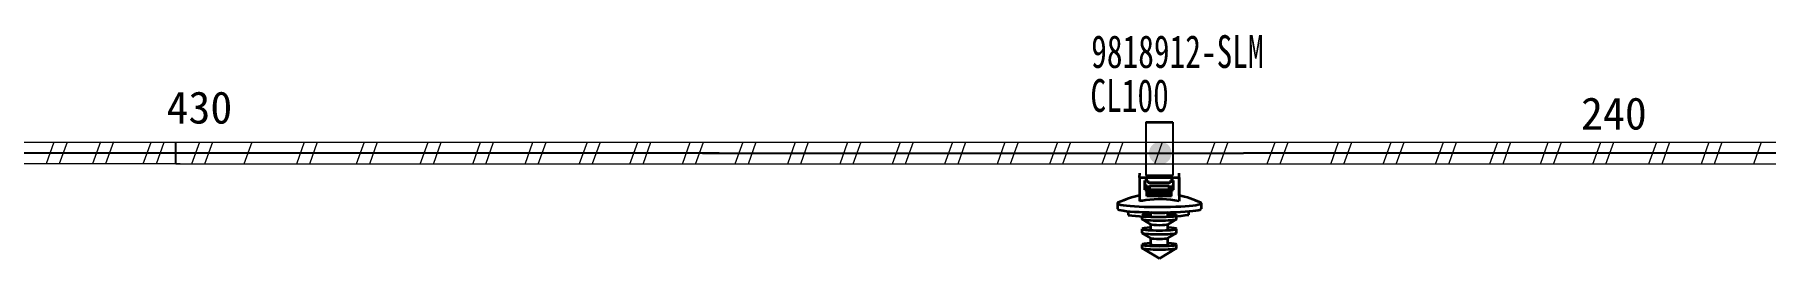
# Model space of a CAD drawing. Header units: millimetres. Extents: x 17 to 3784, y 12 to 1382.
# Drawn here: x 1070.6 to 1148.4, y 287.7 to 297.8 of the extents above; entities that cross this region are included whole.
import ezdxf

# ---------------------------------------------------------------- set-up
doc = ezdxf.new("R2010")
doc.units = ezdxf.units.MM
doc.layers.add('ENT', color=7, linetype='Continuous', lineweight=18)
doc.layers.add('粗实线层', color=7, linetype='Continuous', lineweight=35)
doc.styles.add('FangSong_GB2312_Style', font='simfang.ttf')
doc.styles.add('foton', font='', dxfattribs={"width": 0.7})
doc.styles.get('foton').set_extended_font_data('宋体')

msp = doc.modelspace()

# ---------------------------------------------------------------- hatches: boundary and pattern name
h = msp.add_hatch(color=0)
edge = h.paths.add_edge_path(flags=0)
edge.add_arc((1121.185, 292.457), 0.507, 180, 540)

# ---------------------------------------------------------------- linework, layer by layer
at = {"color": 0}
for p, q in [((1120.53, 293.84), (1120.534, 291.45)), ((1121.753, 293.84), (1121.752, 291.45)), ((1076.972, 292.953), (1076.972, 291.991))]:
    msp.add_line(p, q, dxfattribs=at)
at = {"color": 0, "lineweight": 35, "ltscale": 0.137499}
for p, q in [((1120.53, 293.84), (1121.753, 293.84)), ((1120.534, 291.45), (1121.752, 291.45))]:
    msp.add_line(p, q, dxfattribs=at)
at = {"color": 0, "lineweight": 35, "ltscale": 0.021804}
for p, q in [((1120.254, 291.363), (1120.262, 291.556)), ((1122.026, 291.363), (1122.034, 291.556)), ((1120.506, 291.005), (1120.497, 290.812)), ((1120.594, 291.005), (1120.586, 290.812)), ((1120.594, 290.718), (1120.586, 290.525)), ((1121.702, 291.004), (1121.693, 290.811))]:
    msp.add_line(p, q, dxfattribs=at)
at = {"color": 0, "lineweight": 35, "ltscale": 0.113794}
msp.add_line((1122.034, 290.548), (1122.034, 291.556), dxfattribs=at)
at = {"color": 0, "lineweight": 35, "ltscale": 0.199999}
msp.add_line((1120.254, 291.363), (1122.026, 291.363), dxfattribs=at)
at = {"color": 0, "lineweight": 35, "ltscale": 0.120856}
for p, q in [((1120.254, 291.363), (1120.254, 290.293)), ((1122.026, 291.363), (1122.026, 290.292))]:
    msp.add_line(p, q, dxfattribs=at)
at = {"color": 0, "lineweight": 35, "ltscale": 0.047321}
for p, q in [((1120.497, 290.812), (1120.497, 291.231)), ((1121.782, 290.811), (1121.782, 291.23))]:
    msp.add_line(p, q, dxfattribs=at)
at = {"color": 0, "lineweight": 35, "ltscale": 0.014999}
msp.add_line((1120.63, 291.231), (1120.497, 291.231), dxfattribs=at)
at = {"color": 0, "lineweight": 35, "ltscale": 0.010001}
for p, q in [((1120.497, 290.812), (1120.586, 290.812)), ((1121.693, 290.811), (1121.782, 290.811))]:
    msp.add_line(p, q, dxfattribs=at)
at = {"color": 0, "lineweight": 35, "ltscale": 0.025537}
msp.add_line((1120.506, 291.005), (1120.506, 291.231), dxfattribs=at)
at = {"color": 0, "lineweight": 35, "ltscale": 0.01}
msp.add_line((1120.506, 291.005), (1120.594, 291.005), dxfattribs=at)
at = {"color": 0, "lineweight": 35, "ltscale": 0.032373}
for p, q in [((1120.586, 290.525), (1120.586, 290.812)), ((1120.594, 290.718), (1120.594, 291.005))]:
    msp.add_line(p, q, dxfattribs=at)
at = {"color": 0, "lineweight": 35, "ltscale": 0.01149}
msp.add_line((1120.696, 290.718), (1120.594, 290.718), dxfattribs=at)
at = {"color": 0, "lineweight": 35, "ltscale": 0.012451}
for p, q in [((1120.63, 291.231), (1120.63, 291.12)), ((1120.696, 290.796), (1120.696, 290.686)), ((1121.582, 290.796), (1121.582, 290.685)), ((1121.649, 291.23), (1121.649, 291.12))]:
    msp.add_line(p, q, dxfattribs=at)
at = {"color": 0, "lineweight": 35, "ltscale": 0.114999}
msp.add_line((1121.649, 291.12), (1120.63, 291.12), dxfattribs=at)
at = {"color": 0, "lineweight": 35, "ltscale": 0.002181}
for p, q in [((1120.697, 290.815), (1120.696, 290.796)), ((1121.583, 290.815), (1121.582, 290.796))]:
    msp.add_line(p, q, dxfattribs=at)
at = {"color": 0, "lineweight": 35, "ltscale": 0.099998}
for p, q in [((1120.696, 290.796), (1121.582, 290.796)), ((1120.696, 290.686), (1121.582, 290.685))]:
    msp.add_line(p, q, dxfattribs=at)
at = {"color": 0, "lineweight": 35, "ltscale": 0.1}
for p, q in [((1120.697, 290.996), (1121.583, 290.996)), ((1120.7, 290.602), (1121.586, 290.602))]:
    msp.add_line(p, q, dxfattribs=at)
at = {"color": 0, "lineweight": 35, "ltscale": 0.000439834}
msp.add_line((1120.697, 290.996), (1120.697, 290.992), dxfattribs=at)
at = {"color": 0, "lineweight": 35, "ltscale": 0.099999}
for p, q in [((1120.697, 290.992), (1121.583, 290.992)), ((1120.697, 290.815), (1121.583, 290.815))]:
    msp.add_line(p, q, dxfattribs=at)
at = {"color": 0, "lineweight": 35, "ltscale": 0.019922}
for p, q in [((1120.697, 290.992), (1120.697, 290.815)), ((1121.583, 290.992), (1121.583, 290.815))]:
    msp.add_line(p, q, dxfattribs=at)
at = {"color": 0, "lineweight": 35, "ltscale": 0.009468}
msp.add_line((1120.699, 290.686), (1120.7, 290.602), dxfattribs=at)
at = {"color": 0, "lineweight": 35, "ltscale": 0.001513}
msp.add_line((1121.582, 290.685), (1121.584, 290.699), dxfattribs=at)
at = {"color": 0, "lineweight": 35, "ltscale": 0.018183}
msp.add_line((1121.584, 290.834), (1121.583, 290.996), dxfattribs=at)
at = {"color": 0, "lineweight": 35, "ltscale": 0.000439867}
msp.add_line((1121.583, 290.996), (1121.583, 290.992), dxfattribs=at)
at = {"color": 0, "lineweight": 35, "ltscale": 0.002853}
msp.add_line((1121.585, 290.86), (1121.584, 290.834), dxfattribs=at)
at = {"color": 0, "lineweight": 35, "ltscale": 0.023842}
msp.add_line((1121.588, 290.64), (1121.585, 290.851), dxfattribs=at)
at = {"color": 0, "lineweight": 35, "ltscale": 0.010273}
msp.add_line((1121.585, 290.693), (1121.586, 290.602), dxfattribs=at)
at = {"color": 0, "lineweight": 35, "ltscale": 0.004356}
msp.add_line((1121.586, 290.602), (1121.588, 290.64), dxfattribs=at)
at = {"color": 0, "lineweight": 35, "ltscale": 0.012045}
msp.add_line((1121.693, 290.717), (1121.587, 290.717), dxfattribs=at)
at = {"color": 0, "lineweight": 35, "ltscale": 0.012463}
msp.add_line((1121.654, 291.23), (1121.649, 291.12), dxfattribs=at)
at = {"color": 0, "lineweight": 35, "ltscale": 0.015}
msp.add_line((1121.782, 291.23), (1121.649, 291.23), dxfattribs=at)
at = {"color": 0, "lineweight": 35, "ltscale": 0.032379}
msp.add_line((1121.693, 290.524), (1121.693, 290.811), dxfattribs=at)
at = {"color": 0, "lineweight": 35, "ltscale": 0.009064}
msp.add_line((1121.702, 291.004), (1121.782, 291.004), dxfattribs=at)
at = {"color": 0, "lineweight": 35, "ltscale": 0.027679}
for p, q in [((1119.261, 290.203), (1119.261, 289.957)), ((1123.027, 290.203), (1123.027, 289.957))]:
    msp.add_line(p, q, dxfattribs=at)
at = {"color": 0, "lineweight": 35, "ltscale": 0.124999}
msp.add_line((1121.693, 290.524), (1120.586, 290.525), dxfattribs=at)
at = {"color": 0, "lineweight": 35, "ltscale": 0.01853}
msp.add_line((1120.369, 289.496), (1120.369, 289.66), dxfattribs=at)
at = {"color": 0, "lineweight": 35, "ltscale": 0.051177}
msp.add_line((1120.767, 289.255), (1120.377, 289.486), dxfattribs=at)
at = {"color": 0, "lineweight": 35, "ltscale": 0.02207}
for p, q in [((1120.763, 289.601), (1120.763, 289.797)), ((1121.525, 289.601), (1121.525, 289.797))]:
    msp.add_line(p, q, dxfattribs=at)
at = {"color": 0, "lineweight": 35, "ltscale": 0.029858}
for p, q in [((1120.763, 288.993), (1120.763, 289.257)), ((1121.525, 288.993), (1121.525, 289.257))]:
    msp.add_line(p, q, dxfattribs=at)
at = {"color": 0, "lineweight": 35, "ltscale": 0.051178}
msp.add_line((1121.521, 289.255), (1121.911, 289.486), dxfattribs=at)
at = {"color": 0, "lineweight": 35, "ltscale": 0.018536}
msp.add_line((1121.919, 289.496), (1121.919, 289.66), dxfattribs=at)
at = {"color": 0, "lineweight": 35, "ltscale": 0.019769}
for p, q in [((1120.369, 288.877), (1120.369, 289.052)), ((1121.919, 288.877), (1121.919, 289.052))]:
    msp.add_line(p, q, dxfattribs=at)
at = {"color": 0, "lineweight": 35, "ltscale": 0.017883}
for p, q in [((1120.369, 288.194), (1120.369, 288.352)), ((1121.919, 288.194), (1121.919, 288.352))]:
    msp.add_line(p, q, dxfattribs=at)
at = {"color": 0, "lineweight": 35, "ltscale": 0.051179}
for p, q in [((1120.767, 288.636), (1120.377, 288.867)), ((1121.521, 288.636), (1121.911, 288.867))]:
    msp.add_line(p, q, dxfattribs=at)
at = {"color": 0, "lineweight": 35, "ltscale": 0.032245}
for p, q in [((1120.763, 288.352), (1120.763, 288.638)), ((1121.525, 288.352), (1121.525, 288.638))]:
    msp.add_line(p, q, dxfattribs=at)
at = {"color": 0, "lineweight": 35, "ltscale": 0.100609}
msp.add_line((1121.144, 287.73), (1120.377, 288.184), dxfattribs=at)
at = {"color": 0, "lineweight": 35, "ltscale": 0.10061}
msp.add_line((1121.144, 287.73), (1121.911, 288.184), dxfattribs=at)
at = {"color": 0, "linetype": 'Continuous', "lineweight": 0}
for points in [[(1073.256, 291.988), (1073.609, 292.969)], [(1073.844, 291.988), (1074.197, 292.969)], [(1070.113, 292.951), (1072.468, 292.951)], [(1071.173, 291.982), (1071.526, 292.963)], [(1071.762, 291.982), (1072.115, 292.963)], [(1072.462, 292.95), (1074.816, 292.95)], [(1074.816, 292.95), (1077.171, 292.95)], [(1075.523, 291.969), (1075.876, 292.95)], [(1076.111, 291.969), (1076.464, 292.95)], [(1076.98, 292.942), (1079.335, 292.943)], [(1078.04, 292.943), (1077.687, 291.962)], [(1078.628, 292.943), (1078.275, 291.962)], [(1079.335, 292.942), (1081.689, 292.943)], [(1080.394, 292.943), (1080.041, 291.962)], [(1081.689, 292.942), (1084.043, 292.943)], [(1082.748, 292.943), (1082.395, 291.962)], [(1083.337, 292.943), (1082.985, 291.962)], [(1084.043, 292.943), (1086.398, 292.943)], [(1085.103, 291.974), (1085.457, 292.955)], [(1085.692, 291.974), (1086.045, 292.955)], [(1086.243, 292.943), (1089.606, 292.943)], [(1087.957, 291.962), (1088.311, 292.943)], [(1088.546, 291.962), (1088.899, 292.943)], [(1089.606, 292.943), (1091.96, 292.943)], [(1090.312, 291.962), (1090.665, 292.943)], [(1090.9, 291.962), (1091.254, 292.943)], [(1091.96, 292.943), (1094.314, 292.943)], [(1092.666, 291.962), (1093.019, 292.943)], [(1093.255, 291.962), (1093.608, 292.943)], [(1094.314, 292.943), (1096.669, 292.943)], [(1095.108, 291.982), (1095.461, 292.963)], [(1095.697, 291.982), (1096.05, 292.963)], [(1096.669, 292.943), (1099.023, 292.943)], [(1097.375, 291.962), (1097.728, 292.943)], [(1097.963, 291.962), (1098.317, 292.943)], [(1099.023, 292.943), (1101.377, 292.943)], [(1099.729, 291.962), (1100.082, 292.943)], [(1100.318, 291.962), (1100.671, 292.943)], [(1101.379, 292.94), (1103.733, 292.941)], [(1102.438, 292.941), (1102.085, 291.96)], [(1103.027, 292.941), (1102.674, 291.96)], [(1103.733, 292.94), (1106.088, 292.941)], [(1104.793, 292.941), (1104.44, 291.96)], [(1105.381, 292.941), (1105.028, 291.96)], [(1106.088, 292.94), (1108.442, 292.941)], [(1107.147, 292.941), (1106.794, 291.96)], [(1107.736, 292.941), (1107.383, 291.96)], [(1108.442, 292.94), (1110.796, 292.941)], [(1109.501, 292.941), (1109.148, 291.96)], [(1110.09, 292.941), (1109.737, 291.96)], [(1110.796, 292.94), (1113.151, 292.941)], [(1111.856, 292.941), (1111.503, 291.96)], [(1112.444, 292.941), (1112.091, 291.96)], [(1113.151, 292.94), (1115.505, 292.941)], [(1114.21, 292.941), (1113.857, 291.96)], [(1114.799, 292.941), (1114.446, 291.96)], [(1115.505, 292.94), (1117.859, 292.941)], [(1116.565, 292.941), (1116.211, 291.96)], [(1117.153, 292.941), (1116.8, 291.96)], [(1117.859, 292.94), (1120.214, 292.941)], [(1118.919, 292.941), (1118.566, 291.96)], [(1119.507, 292.941), (1119.154, 291.96)], [(1120.214, 292.94), (1122.568, 292.941)], [(1121.273, 292.941), (1120.92, 291.96)], [(1122.568, 292.94), (1124.922, 292.941)], [(1123.628, 292.941), (1123.274, 291.96)], [(1124.216, 292.941), (1123.864, 291.96)], [(1124.922, 292.941), (1127.277, 292.941)], [(1125.983, 291.972), (1126.336, 292.953)], [(1126.571, 291.972), (1126.924, 292.953)], [(1127.122, 292.941), (1130.485, 292.941)], [(1128.837, 291.96), (1129.19, 292.941)], [(1129.425, 291.96), (1129.778, 292.941)], [(1130.485, 292.941), (1132.839, 292.941)], [(1131.191, 291.96), (1131.544, 292.941)], [(1131.78, 291.96), (1132.133, 292.941)], [(1132.839, 292.941), (1135.193, 292.941)], [(1133.545, 291.96), (1133.898, 292.941)], [(1134.134, 291.96), (1134.487, 292.941)], [(1135.193, 292.941), (1137.548, 292.941)], [(1135.987, 291.979), (1136.34, 292.96)], [(1136.576, 291.979), (1136.929, 292.96)], [(1137.548, 292.941), (1139.902, 292.941)], [(1138.254, 291.96), (1138.607, 292.941)], [(1138.843, 291.96), (1139.196, 292.941)], [(1139.902, 292.941), (1142.8, 292.941)], [(1140.608, 291.96), (1140.961, 292.941)], [(1141.197, 291.96), (1141.55, 292.941)], [(1142.403, 292.939), (1144.757, 292.94)], [(1143.462, 292.94), (1143.109, 291.959)], [(1144.051, 292.94), (1143.698, 291.959)], [(1144.757, 292.939), (1147.111, 292.94)], [(1145.817, 292.94), (1145.463, 291.959)], [(1146.405, 292.94), (1146.052, 291.959)], [(1147.111, 292.939), (1149.466, 292.94)], [(1148.171, 292.94), (1147.818, 291.959)], [(1072.468, 291.97), (1070.113, 291.97)], [(1074.816, 291.969), (1072.462, 291.969)], [(1077.171, 291.969), (1074.816, 291.969)], [(1079.335, 291.963), (1076.98, 291.962)], [(1081.689, 291.963), (1079.335, 291.962)], [(1084.043, 291.963), (1081.689, 291.962)], [(1086.398, 291.962), (1084.043, 291.962)], [(1089.606, 291.962), (1086.162, 291.962)], [(1091.96, 291.962), (1089.606, 291.962)], [(1094.314, 291.962), (1091.96, 291.962)], [(1096.669, 291.962), (1094.314, 291.962)], [(1099.023, 291.962), (1096.669, 291.962)], [(1101.377, 291.962), (1099.023, 291.962)], [(1103.733, 291.961), (1101.379, 291.96)], [(1106.088, 291.961), (1103.733, 291.96)], [(1108.442, 291.961), (1106.088, 291.96)], [(1110.796, 291.961), (1108.442, 291.96)], [(1113.151, 291.961), (1110.796, 291.96)], [(1115.505, 291.961), (1113.151, 291.96)], [(1117.859, 291.961), (1115.505, 291.96)], [(1120.214, 291.961), (1117.859, 291.96)], [(1122.568, 291.961), (1120.214, 291.96)], [(1124.922, 291.961), (1122.568, 291.96)], [(1127.277, 291.96), (1124.922, 291.96)], [(1130.485, 291.96), (1127.041, 291.96)], [(1132.839, 291.96), (1130.485, 291.96)], [(1135.193, 291.96), (1132.839, 291.96)], [(1137.548, 291.96), (1135.193, 291.96)], [(1139.902, 291.96), (1137.548, 291.96)], [(1142.542, 291.96), (1139.902, 291.96)], [(1144.757, 291.961), (1142.403, 291.959)], [(1147.111, 291.961), (1144.757, 291.959)], [(1149.466, 291.961), (1147.111, 291.959)]]:
    msp.add_lwpolyline(points, dxfattribs=at)
at = {"color": 0, "linetype": 'Continuous', "lineweight": 25}
for points in [[(1045.817, 292.46), (1077.584, 292.46)], [(1101.383, 292.453), (1077.089, 292.453)], [(1100.626, 292.45), (1124.922, 292.45)], [(1162.182, 292.45), (1124.922, 292.45)]]:
    msp.add_lwpolyline(points, dxfattribs=at)
at = {"color": 0, "linetype": 'Continuous', "lineweight": 13}
for points in [[(1101.375, 292.453), (1084.043, 292.453)], [(1124.922, 292.45), (1101.412, 292.45)], [(1142.254, 292.45), (1124.922, 292.45)]]:
    msp.add_lwpolyline(points, dxfattribs=at)
at = {"color": 0, "lineweight": 35}
msp.add_lwpolyline([(1122.031, 290.548), (1122.031, 290.548), (1122.031, 290.547), (1122.03, 290.54), (1122.026, 290.292)], dxfattribs=at)
for centre, radius, start, end in [((1121.144, 286.208), 4.43, 101.59256, 114.68064), ((1121.138, 286.081), 4.303, 98.06077, 101.8594), ((1121.138, 286.079), 4.305, 78.10641, 98.06008), ((1121.144, 286.208), 4.43, 65.32043, 78.44492)]:
    msp.add_arc(centre, radius, start, end, dxfattribs=at)
for centre, major_axis, ratio, start_param, end_param in [((1121.584, 290.477), (0, 0.221), 0.00373, 6.048679, 6.283185), ((1121.585, 290.639), (0, 0.221), 0.00373, 5.995159, 6.283185), ((1121.585, 290.639), (0, 0.221), 0.00373, 0, 0.087245), ((1121.144, 290.203), (1.883, 0), 0.087133, 2.954112, 3.141636), ((1121.144, 290.203), (1.883, 0), 0.087133, 3.141636, 4.208645), ((1121.144, 289.957), (-1.883, 0), 0.087133, 0, 1.067052), ((1121.144, 290.203), (-1.883, 0), 0.087133, 1.067052, 3.141614), ((1121.144, 289.957), (1.883, 0), 0.087133, 4.208645, 6.279441), ((1121.144, 290.203), (-1.883, 0), 0.087133, 3.141614, 3.329066), ((1121.144, 289.957), (-1.883, 0), 0.087133, 3.137849, 3.141636), ((1121.144, 289.66), (-0.775, 0), 0.087133, 5.225993, 6.283145), ((1121.144, 289.66), (-0.775, 0), 0.087133, 6.283145, 6.429275), ((1121.144, 289.496), (-0.775, 0), 0.087133, 6.283145, 6.429275), ((1121.144, 289.052), (-0.775, 0), 0.087133, 5.225993, 6.283145), ((1121.144, 289.66), (-0.775, 0), 0.087133, 0.14609, 2.995504), ((1121.144, 289.496), (-0.775, 0), 0.087133, 0.14609, 2.995504), ((1121.144, 289.26), (-0.381, 0), 0.087133, 0.14609, 2.995504), ((1121.144, 289.803), (-0.381, 0), 0.087133, 0.183505, 2.958112), ((1121.144, 289.66), (-0.775, 0), 0.087133, 3.141552, 4.198784), ((1121.144, 289.052), (-0.775, 0), 0.087133, 3.141552, 4.198784), ((1121.144, 289.66), (-0.775, 0), 0.087133, 2.995504, 3.141552), ((1121.144, 289.496), (-0.775, 0), 0.087133, 2.995504, 3.141552), ((1121.144, 289.052), (-0.775, 0), 0.087133, 6.283145, 6.429275), ((1121.144, 288.877), (-0.775, 0), 0.087133, 6.283145, 6.429275), ((1121.144, 288.352), (-0.775, 0), 0.087133, 5.225993, 6.283145), ((1121.144, 288.352), (-0.775, 0), 0.087133, 6.283145, 9.424737), ((1121.144, 289.052), (-0.775, 0), 0.087133, 0.14609, 2.995504), ((1121.144, 288.877), (-0.775, 0), 0.087133, 0.14609, 2.995504), ((1121.144, 288.352), (-0.381, 0), 0.087133, 6.283145, 7.350238), ((1121.144, 288.64), (-0.381, 0), 0.087133, 0.14609, 2.995504), ((1121.144, 288.352), (-0.381, 0), 0.087133, 1.067052, 3.141552), ((1121.144, 288.352), (-0.775, 0), 0.087133, 3.141552, 4.198784), ((1121.144, 289.052), (-0.775, 0), 0.087133, 2.995504, 3.141552), ((1121.144, 288.877), (-0.775, 0), 0.087133, 2.995504, 3.141552), ((1121.144, 288.194), (-0.775, 0), 0.087133, 6.283145, 6.429275), ((1121.144, 288.194), (-0.775, 0), 0.087133, 0.14609, 2.995504), ((1121.144, 288.194), (-0.775, 0), 0.087133, 2.995504, 3.141552)]:
    msp.add_ellipse(centre, major_axis=major_axis, ratio=ratio, start_param=start_param, end_param=end_param, dxfattribs=at)
at = {"layer": '粗实线层', "color": 0}
for p, q in [((1119.738, 289.848), (1119.738, 289.674)), ((1122.466, 289.683), (1122.466, 289.841))]:
    msp.add_line(p, q, dxfattribs=at)
msp.add_arc((1121.067, 300.451), 10.859, 262.96956, 277.40287, dxfattribs=at)

# ---------------------------------------------------------------- texts
at = {"color": 0, "linetype": 'Continuous', "style": 'FangSong_GB2312_Style'}
for s, p in [('430', (1076.566, 293.78)), ('240', (1140.076, 293.512))]:
    msp.add_text(s, height=1.4467, dxfattribs=at).set_placement(p)
at = {"layer": 'ENT', "color": 0, "char_height": 1.47221, "width": 159.91709, "attachment_point": 1, "style": 'foton'}
for s, insert in [('{\\T1.004;9818912-SLM}', (1118.085, 297.749)), ('{\\T1.004;CL100}', (1118.049, 295.777))]:
    msp.add_mtext(s, dxfattribs=dict(at, insert=insert))

doc.saveas('drawing.dxf')
